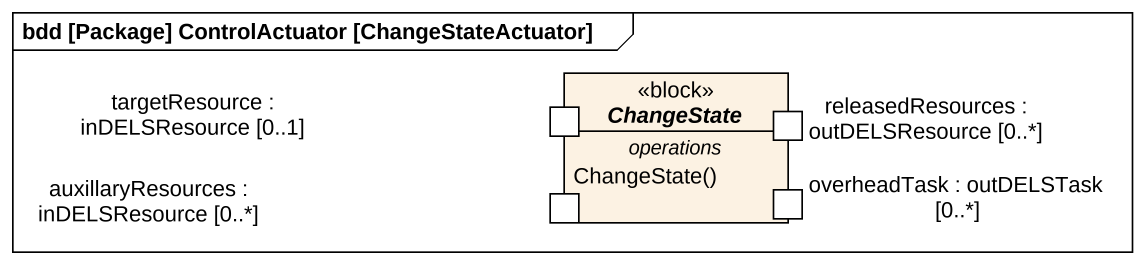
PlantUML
@startuml
mainframe bdd [Package] ControlActuator [ChangeStateActuator]
hide circle
hide empty members
abstract class ChangeState <<block>> {
  -- operations --
  ChangeState()
  -- ports --
  targetResource : inDELSResource [0..1]
  auxillaryResources : inDELSResource [0..*]
  releasedResources : outDELSResource [0..*]
  overheadTask : outDELSTask [0..*]
}
@enduml
